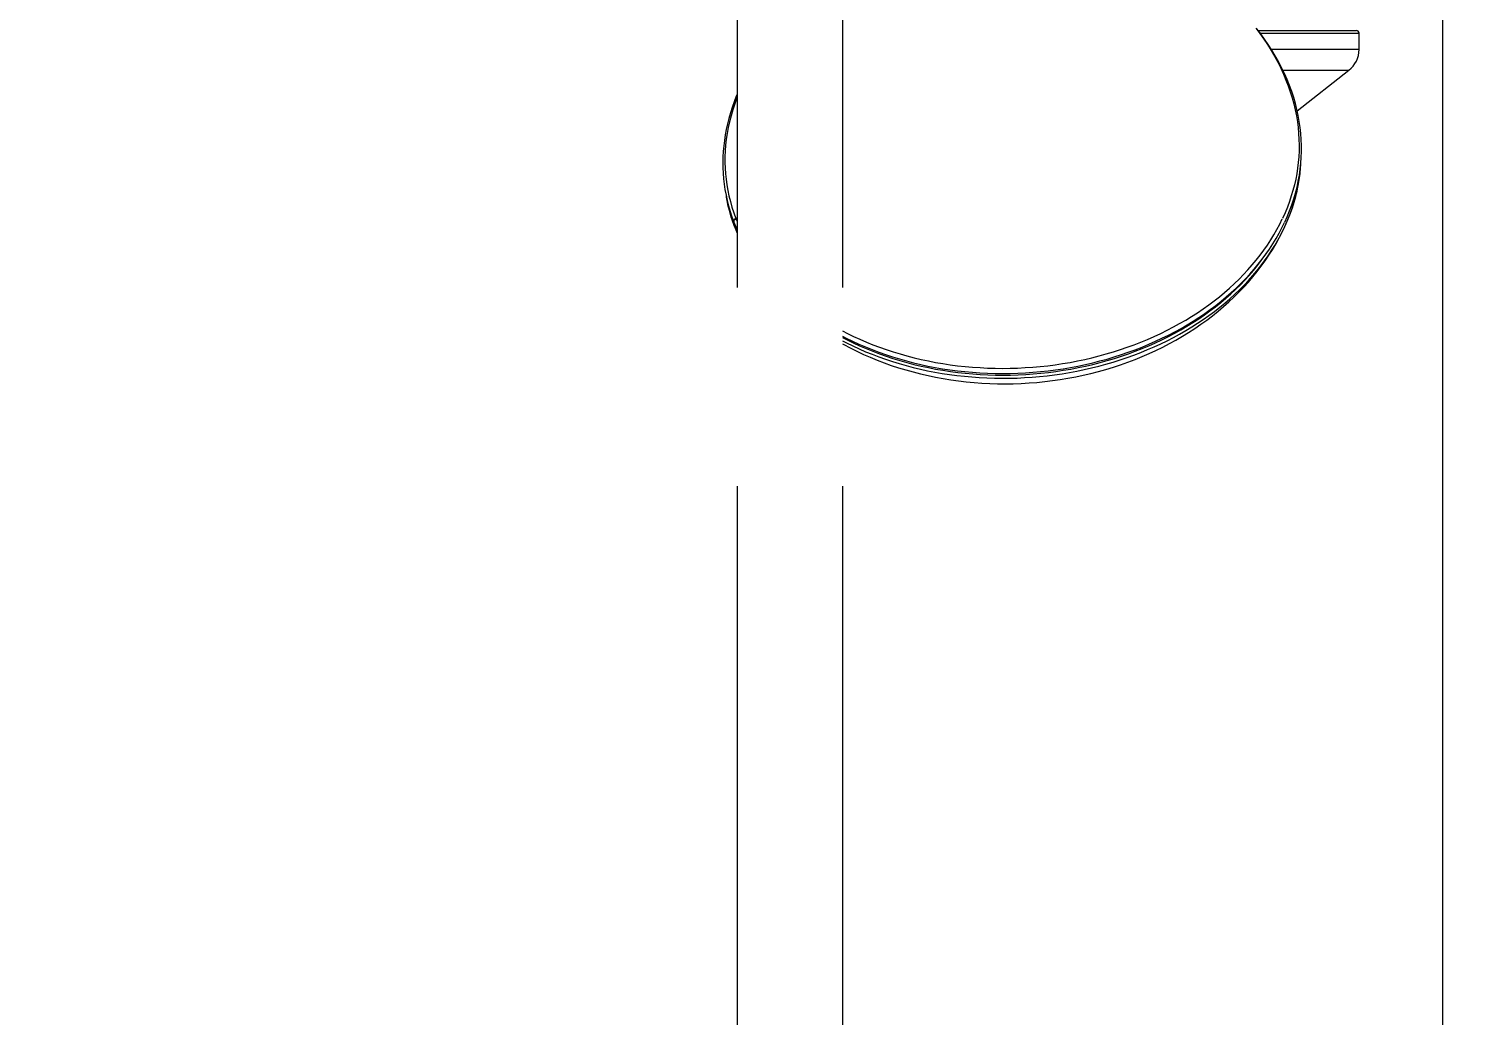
# Model space of a CAD drawing. Header units: millimetres. Extents: x 2925 to 3308, y 7144 to 7335.
# Drawn here: x 2954.44 to 2960.98, y 7311.03 to 7315.5 of the extents above; entities that cross this region are included whole.
import ezdxf

# ---------------------------------------------------------------- set-up
doc = ezdxf.new("R2010")
doc.units = ezdxf.units.MM
doc.header["$LTSCALE"] = 0.3
doc.linetypes.add('ACAD_ISO02W100', pattern=[15, 12, -3])
for name, color, linetype in [('floorhatch', 7, 'Continuous'), ('furniture', 6, 'Continuous'), ('wall', 50, 'Continuous'), ('wallhatch', 7, 'Continuous')]:
    doc.layers.add(name, color=color, linetype=linetype)

msp = doc.modelspace()

# ---------------------------------------------------------------- hatches: boundary and pattern name
at = {"layer": 'floorhatch'}
h = msp.add_hatch(dxfattribs=at)
h.set_pattern_fill('ANSI37', color=9, scale=4, angle=45)
h.set_pattern_definition([(90, (2948.135, 7318.7), (-12.7, 0), []), (180, (2948.135, 7318.7), (-9e-16, -12.7), [])])
h.paths.add_polyline_path([(2948.1347, 7319.547), (2991.1347, 7319.547), (2991.1347, 7278.547), (2948.1347, 7278.547)])
h.paths.add_polyline_path([(2949.8383, 7293.3891), (2949.8442, 7293.1132), (2949.862, 7292.8382), (2949.8916, 7292.5654), (2949.9328, 7292.2956), (2949.9856, 7292.0299), (2950.0497, 7291.7694), (2950.1249, 7291.5148), (2950.2109, 7291.2673), (2950.3074, 7291.0278), (2950.414, 7290.7971), (2950.5303, 7290.576), (2950.6559, 7290.3656), (2950.7903, 7290.1664), (2950.9331, 7289.9793), (2951.0836, 7289.805), (2951.2413, 7289.6441), (2951.4056, 7289.4972), (2951.576, 7289.3649), (2951.7517, 7289.2477), (2951.9322, 7289.1459), (2952.1166, 7289.0601), (2952.3044, 7288.9904), (2952.4949, 7288.9373), (2952.6873, 7288.9008), (2952.8809, 7288.8811), (2953.075, 7288.8783), (2953.2688, 7288.8923), (2953.4617, 7288.9232), (2953.6529, 7288.9709), (2953.8417, 7289.035), (2954.0274, 7289.1155), (2954.2092, 7289.212), (2954.3866, 7289.3241), (2954.5588, 7289.4515), (2954.7252, 7289.5936), (2954.8852, 7289.7498), (2955.0382, 7289.9198), (2955.1836, 7290.1027), (2955.3208, 7290.2979), (2955.4494, 7290.5047), (2955.5689, 7290.7223), (2955.6788, 7290.9499), (2955.7787, 7291.1866), (2955.8682, 7291.4315), (2955.947, 7291.6838), (2956.0148, 7291.9425), (2956.0714, 7292.2066), (2956.1165, 7292.4751), (2956.15, 7292.747), (2956.1718, 7293.0214), (2956.1817, 7293.2971), (2956.1797, 7293.5732), (2956.1658, 7293.8485), (2956.1402, 7294.1222), (2956.1028, 7294.3931), (2956.0538, 7294.6603), (2955.9935, 7294.9227), (2955.9219, 7295.1793), (2955.8395, 7295.4292), (2955.7465, 7295.6716), (2955.6432, 7295.9053), (2955.5301, 7296.1297), (2955.4075, 7296.3437), (2955.276, 7296.5468), (2955.136, 7296.738), (2954.988, 7296.9166), (2954.8326, 7297.0821), (2954.6704, 7297.2337), (2954.502, 7297.3709), (2954.328, 7297.4932), (2954.1491, 7297.6002), (2953.9658, 7297.6914), (2953.7791, 7297.7664), (2953.5894, 7297.8251), (2953.3976, 7297.8672), (2953.2043, 7297.8925), (2953.0103, 7297.9009), (2952.8258, 7297.8933), (2952.642, 7297.8704), (2952.4595, 7297.8324), (2952.2788, 7297.7793), (2952.1005, 7297.7114), (2951.9254, 7297.6288), (2951.7539, 7297.5319), (2951.5867, 7297.421), (2951.4243, 7297.2965), (2951.2672, 7297.1587), (2951.1161, 7297.0082), (2950.9713, 7296.8454), (2950.8335, 7296.6709), (2950.703, 7296.4853), (2950.5804, 7296.2893), (2950.4659, 7296.0834), (2950.3601, 7295.8684), (2950.2632, 7295.645), (2950.1756, 7295.414), (2950.0977, 7295.1762), (2950.0295, 7294.9322), (2949.9715, 7294.6831), (2949.9238, 7294.4296), (2949.8864, 7294.1726), (2949.8597, 7293.9129), (2949.8436, 7293.6515)], flags=0)
at = {"layer": 'wallhatch', "linetype": 'Continuous'}
h = msp.add_hatch(color=8, dxfattribs=at)
h.dxf.hatch_style = 1
h.paths.add_polyline_path([(2960.1347, 7278.547), (2960.1347, 7276.547), (2946.1347, 7276.547), (2946.1347, 7321.547), (3010.1347, 7321.547), (3010.1347, 7319.547), (2993.1347, 7319.547), (2993.1113, 7311.5471), (2991.1347, 7311.5529), (2991.1347, 7319.547), (2948.1347, 7319.547), (2948.1347, 7278.547)])
h.paths.add_polyline_path([(2951.1347, 7201.547), (2951.1347, 7199.547), (2948.1347, 7199.547), (2948.1347, 7158.547), (2951.1347, 7158.547), (2951.1569, 7156.5473), (2946.1354, 7156.4917), (2946.1347, 7201.547)])
h.paths.add_polyline_path([(2989.1347, 7215.547), (2991.1347, 7215.547), (2991.1347, 7201.547), (3005.1347, 7201.547), (3005.1347, 7199.547), (2991.1347, 7199.547), (2991.1347, 7196.547), (2989.1347, 7196.547), (2989.1347, 7199.547), (2979.1347, 7199.547), (2979.1347, 7201.547), (2989.1347, 7201.547)])
h.paths.add_polyline_path([(3070.1347, 7276.547), (3070.1347, 7278.547), (2993.1347, 7278.547), (2993.1347, 7286.547), (2991.1347, 7286.547), (2991.1347, 7278.547), (2980.1347, 7278.547), (2980.1347, 7276.547), (2989.1347, 7276.547), (2989.1347, 7260.547), (2991.1347, 7260.547), (2991.1347, 7276.547), (3066.1347, 7276.547), (3066.1347, 7260.547), (3068.1347, 7260.547), (3068.1347, 7276.547)])
edge = h.paths.add_edge_path()
edge.add_line((2991.1347, 7161.5469), (2989.1347, 7161.547))
edge.add_line((2989.1347, 7161.547), (2989.1347, 7158.5469))
edge.add_line((2989.1347, 7158.5469), (2988.1347, 7158.5469))
edge.add_line((2988.1347, 7158.5469), (2988.1347, 7156.547))
edge.add_line((2988.1347, 7156.547), (3111.1347, 7156.547))
edge.add_line((3111.1347, 7156.547), (3111.1347, 7321.547))
edge.add_line((3111.1347, 7321.547), (3081.1347, 7321.547))
edge.add_line((3081.1347, 7321.547), (3081.1347, 7319.547))
edge.add_line((3081.1347, 7319.547), (3109.1347, 7319.547))
edge.add_line((3109.1347, 7319.547), (3109.1347, 7201.547))
edge.add_line((3109.1347, 7201.547), (3106.1347, 7201.547))
edge.add_line((3106.1347, 7201.547), (3106.1347, 7199.547))
edge.add_line((3106.1347, 7199.547), (3109.1347, 7199.547))
edge.add_line((3109.1347, 7199.547), (3109.1347, 7158.547))
edge.add_line((3109.1347, 7158.547), (3068.1347, 7158.547))
edge.add_line((3068.1347, 7158.547), (3068.1347, 7160.547))
edge.add_line((3068.1347, 7160.547), (3066.1347, 7160.547))
edge.add_line((3066.1347, 7160.547), (3066.1347, 7158.547))
edge.add_line((3066.1347, 7158.547), (2991.1347, 7158.547))
edge.add_line((2991.1347, 7158.547), (2991.1349, 7161.5469))
at = {"layer": 'wallhatch'}
h = msp.add_hatch(color=8, dxfattribs=at)
h.dxf.hatch_style = 1
h.paths.add_polyline_path([(2968.1347, 7319.547), (2969.1347, 7319.547), (2969.1347, 7298.547), (2948.1347, 7298.547), (2948.1347, 7299.547), (2968.1347, 7299.547)], flags=17)
h.paths.add_polyline_path([(2968.1347, 7319.547), (2969.1347, 7319.547), (2969.1347, 7298.547), (2948.1347, 7298.547), (2948.1347, 7299.547), (2968.1347, 7299.547)], flags=17)
edge = h.paths.add_edge_path(flags=0)
edge.add_line((2969.1347, 7298.547), (2969.1347, 7319.547))

# ---------------------------------------------------------------- linework, layer by layer
at = {"color": 8, "linetype": 'Continuous'}
msp.add_line((2960.4637, 7315.4019), (2960.4637, 7315.4759), dxfattribs=at)
for centre, radius, start, end in [((2960.4517, 7315.4759), 0.0119, 0, 90), ((2960.3444, 7315.4019), 0.1192, 308, 0)]:
    msp.add_arc(centre, radius, start, end, dxfattribs=at)
at = {"layer": 'furniture', "color": 6, "linetype": 'ACAD_ISO02W100'}
for p, q in [((2957.6494, 7317.9252), (2957.6494, 7308.3853)), ((2958.1264, 7317.9252), (2958.1264, 7308.3853)), ((2960.0077, 7315.4878), (2960.4517, 7315.4878)), ((2960.0169, 7315.4759), (2960.4637, 7315.4759)), ((2960.4637, 7315.4019), (2960.0678, 7315.4019)), ((2960.1195, 7315.308), (2960.4178, 7315.308)), ((2960.1838, 7315.1251), (2960.4178, 7315.308)), ((2960.1436, 7314.6362), (2960.1533, 7314.6611)), ((2960.1533, 7314.6611), (2960.162, 7314.686)), ((2957.6352, 7314.6202), (2957.6345, 7314.6219)), ((2957.6494, 7314.6393), (2957.6436, 7314.6376)), ((2957.6443, 7314.6359), (2957.6436, 7314.6376)), ((2957.6443, 7314.6359), (2957.6494, 7314.6232)), ((2960.1235, 7314.5907), (2960.1332, 7314.6116)), ((2960.1332, 7314.6116), (2960.1436, 7314.6362)), ((2958.2602, 7314.0436), (2958.2905, 7314.0321)), ((2958.2941, 7314.0545), (2958.3245, 7314.0437)), ((2959.4197, 7314.0318), (2959.451, 7314.0432)), ((2959.451, 7314.0432), (2959.4819, 7314.0553))]:
    msp.add_line(p, q, dxfattribs=at)
for points in [[(2959.9967, 7315.498), (2960.0149, 7315.474), (2960.0325, 7315.4494), (2960.0493, 7315.4241), (2960.0656, 7315.3981), (2960.0812, 7315.3714), (2960.0957, 7315.3446), (2960.1091, 7315.3179), (2960.1215, 7315.291), (2960.1329, 7315.264), (2960.1433, 7315.237), (2960.1526, 7315.21), (2960.161, 7315.183), (2960.1684, 7315.1559), (2960.1748, 7315.1289), (2960.1802, 7315.102), (2960.1846, 7315.0752), (2960.188, 7315.0485), (2960.1905, 7315.022), (2960.192, 7314.9955), (2960.1926, 7314.9692), (2960.1923, 7314.943), (2960.1911, 7314.917), (2960.1889, 7314.8911), (2960.1859, 7314.8654), (2960.1819, 7314.8399), (2960.1771, 7314.8146), (2960.1714, 7314.7893), (2960.1648, 7314.7642), (2960.1573, 7314.7392), (2960.1489, 7314.7141), (2960.1394, 7314.6887), (2960.1289, 7314.6632), (2960.1174, 7314.6376)], [(2960.1273, 7314.6206), (2960.1384, 7314.6452), (2960.1494, 7314.6719), (2960.1594, 7314.6987), (2960.1683, 7314.7256), (2960.1762, 7314.7524), (2960.1831, 7314.7793), (2960.189, 7314.8062), (2960.1938, 7314.8331), (2960.1977, 7314.86), (2960.2005, 7314.8869), (2960.2024, 7314.9139), (2960.2033, 7314.9408), (2960.2033, 7314.9678), (2960.2023, 7314.9948), (2960.2003, 7315.0219), (2960.1974, 7315.0489), (2960.1934, 7315.076), (2960.1886, 7315.1031), (2960.1827, 7315.1303), (2960.1759, 7315.1575), (2960.168, 7315.1847), (2960.1591, 7315.212), (2960.1492, 7315.2393), (2960.1383, 7315.2665), (2960.1264, 7315.2936), (2960.1135, 7315.3206), (2960.0996, 7315.3473), (2960.0849, 7315.3736), (2960.0694, 7315.3995), (2960.0532, 7315.4248), (2960.0363, 7315.4495), (2960.0187, 7315.4735), (2960.0019, 7315.4953)], [(2957.6494, 7315.2001), (2957.6454, 7315.1907), (2957.6357, 7315.1654), (2957.6269, 7315.1402), (2957.6189, 7315.1151), (2957.6118, 7315.09), (2957.6056, 7315.065), (2957.6001, 7315.0401), (2957.5955, 7315.0152), (2957.5917, 7314.9903), (2957.5888, 7314.9655), (2957.5866, 7314.9407), (2957.5853, 7314.9159), (2957.5848, 7314.8912), (2957.5851, 7314.8665), (2957.5862, 7314.8418), (2957.5882, 7314.8171), (2957.591, 7314.7925), (2957.5947, 7314.7678), (2957.5993, 7314.7431), (2957.6047, 7314.7185), (2957.611, 7314.6938), (2957.6182, 7314.6691), (2957.6263, 7314.6445), (2957.6345, 7314.622)], [(2957.6494, 7315.1857), (2957.6483, 7315.183), (2957.6385, 7315.1559), (2957.6297, 7315.1289), (2957.622, 7315.102), (2957.6152, 7315.0752), (2957.6094, 7315.0485), (2957.6045, 7315.022), (2957.6007, 7314.9955), (2957.5977, 7314.9692), (2957.5957, 7314.943), (2957.5947, 7314.917), (2957.5945, 7314.8911), (2957.5953, 7314.8654), (2957.597, 7314.8399), (2957.5995, 7314.8146), (2957.603, 7314.7893), (2957.6074, 7314.7642), (2957.6126, 7314.7392), (2957.6189, 7314.7141), (2957.6262, 7314.6888), (2957.6345, 7314.6633), (2957.6436, 7314.6376)], [(2960.1312, 7314.6073), (2960.1421, 7314.6325), (2960.1521, 7314.6579), (2960.1612, 7314.6835), (2960.1694, 7314.7093), (2960.1767, 7314.7352), (2960.1831, 7314.7612), (2960.1885, 7314.7873), (2960.193, 7314.8134), (2960.1966, 7314.8397), (2960.1992, 7314.8659), (2960.201, 7314.8922), (2960.201, 7314.8933)], [(2960.162, 7314.686), (2960.1699, 7314.7111), (2960.177, 7314.7364), (2960.1831, 7314.7617), (2960.1884, 7314.7872), (2960.1927, 7314.8127), (2960.1962, 7314.8383), (2960.1988, 7314.8639), (2960.2001, 7314.8824)], [(2957.5998, 7314.7406), (2957.6006, 7314.7355), (2957.6056, 7314.7096), (2957.6116, 7314.6839), (2957.6184, 7314.6583), (2957.6262, 7314.6328)], [(2957.6311, 7314.6184), (2957.6231, 7314.6432), (2957.6159, 7314.6681), (2957.6095, 7314.6931), (2957.6041, 7314.7183), (2957.6013, 7314.7341)], [(2957.6262, 7314.6328), (2957.6349, 7314.6076), (2957.6445, 7314.5826), (2957.6494, 7314.5709)], [(2957.6311, 7314.6184), (2957.6401, 7314.5939), (2957.6494, 7314.5708)], [(2957.6436, 7314.6376), (2957.6425, 7314.6369), (2957.6414, 7314.6362), (2957.6403, 7314.6354), (2957.6393, 7314.6346), (2957.6384, 7314.6337), (2957.6376, 7314.6329), (2957.6368, 7314.6319), (2957.6362, 7314.631), (2957.6356, 7314.6301), (2957.6351, 7314.6291), (2957.6347, 7314.6282), (2957.6344, 7314.6272), (2957.6342, 7314.6262), (2957.634, 7314.6253), (2957.634, 7314.6244), (2957.6341, 7314.6235)], [(2957.6341, 7314.6235), (2957.6343, 7314.6226), (2957.6345, 7314.622)], [(2957.6347, 7314.623), (2957.6347, 7314.6239), (2957.6349, 7314.6247)], [(2957.6352, 7314.6202), (2957.6351, 7314.6204), (2957.6349, 7314.6212), (2957.6347, 7314.6221), (2957.6347, 7314.623)], [(2957.6349, 7314.6247), (2957.6351, 7314.6256), (2957.6354, 7314.6265), (2957.6358, 7314.6275), (2957.6363, 7314.6284), (2957.6368, 7314.6293), (2957.6375, 7314.6302), (2957.6382, 7314.6311), (2957.6391, 7314.632), (2957.64, 7314.6328), (2957.6409, 7314.6337), (2957.642, 7314.6344), (2957.6431, 7314.6352), (2957.6443, 7314.6359)], [(2957.6359, 7314.6188), (2957.6355, 7314.6195), (2957.6352, 7314.6202)], [(2957.6352, 7314.6202), (2957.645, 7314.5957), (2957.6494, 7314.5858)], [(2959.4769, 7314.0777), (2959.5072, 7314.0902), (2959.5371, 7314.1034), (2959.5665, 7314.1171), (2959.5954, 7314.1313), (2959.6239, 7314.1461), (2959.6518, 7314.1615), (2959.6792, 7314.1773), (2959.7061, 7314.1937), (2959.7325, 7314.2106), (2959.7582, 7314.2281), (2959.7834, 7314.246), (2959.808, 7314.2644), (2959.8319, 7314.2832), (2959.8552, 7314.3025), (2959.8778, 7314.3222), (2959.8997, 7314.3424), (2959.9209, 7314.3629), (2959.9414, 7314.3839), (2959.9612, 7314.4052), (2959.9802, 7314.4268), (2959.9985, 7314.4488), (2960.016, 7314.4712), (2960.0328, 7314.4939), (2960.0488, 7314.5169), (2960.064, 7314.5402), (2960.0784, 7314.5638), (2960.0919, 7314.5876), (2960.1047, 7314.6116), (2960.1166, 7314.6359)], [(2959.4819, 7314.0553), (2959.5124, 7314.0679), (2959.5425, 7314.0812), (2959.5721, 7314.095), (2959.6013, 7314.1094), (2959.63, 7314.1243), (2959.6581, 7314.1398), (2959.6858, 7314.1559), (2959.7128, 7314.1724), (2959.7394, 7314.1895), (2959.7653, 7314.2071), (2959.7907, 7314.2252), (2959.8154, 7314.2437), (2959.8395, 7314.2627), (2959.8629, 7314.2822), (2959.8857, 7314.3021), (2959.9078, 7314.3225), (2959.9292, 7314.3433), (2959.9499, 7314.3644), (2959.9698, 7314.3859), (2959.989, 7314.4078), (2960.0075, 7314.4301), (2960.0251, 7314.4527), (2960.042, 7314.4756), (2960.0582, 7314.4988), (2960.0735, 7314.5223), (2960.088, 7314.5461), (2960.1017, 7314.5701), (2960.1145, 7314.5944), (2960.1265, 7314.6189)], [(2958.1264, 7314.0699), (2958.1321, 7314.0667), (2958.1613, 7314.0513), (2958.191, 7314.0365), (2958.2213, 7314.0223), (2958.2521, 7314.0089), (2958.2833, 7313.996), (2958.315, 7313.9839), (2958.3471, 7313.9725), (2958.3796, 7313.9618), (2958.4125, 7313.9518), (2958.4458, 7313.9425), (2958.4794, 7313.9339), (2958.5133, 7313.9261), (2958.5475, 7313.919), (2958.5819, 7313.9126), (2958.6166, 7313.907), (2958.6514, 7313.9021), (2958.6865, 7313.8981), (2958.7217, 7313.8947), (2958.757, 7313.8921), (2958.7925, 7313.8903), (2958.828, 7313.8893), (2958.8636, 7313.889), (2958.8991, 7313.8895), (2958.9347, 7313.8907), (2958.9703, 7313.8927), (2959.0058, 7313.8955), (2959.0412, 7313.899), (2959.0765, 7313.9033), (2959.1116, 7313.9084), (2959.1467, 7313.9142), (2959.1815, 7313.9207), (2959.2161, 7313.928), (2959.2504, 7313.9361), (2959.2846, 7313.9448), (2959.3184, 7313.9543), (2959.3519, 7313.9645), (2959.385, 7313.9754), (2959.4178, 7313.987), (2959.4502, 7313.9993), (2959.4822, 7314.0123), (2959.5138, 7314.026), (2959.5449, 7314.0403), (2959.5755, 7314.0553), (2959.6056, 7314.0709), (2959.6352, 7314.0872), (2959.6643, 7314.104), (2959.6927, 7314.1215), (2959.7206, 7314.1396), (2959.7479, 7314.1582), (2959.7745, 7314.1774), (2959.8005, 7314.1971), (2959.8258, 7314.2174), (2959.8505, 7314.2382), (2959.8744, 7314.2595), (2959.8976, 7314.2812), (2959.9201, 7314.3035), (2959.9418, 7314.3262), (2959.9628, 7314.3493), (2959.9829, 7314.3728), (2960.0023, 7314.3967), (2960.0209, 7314.421), (2960.0387, 7314.4456), (2960.0556, 7314.4705), (2960.0718, 7314.4958), (2960.087, 7314.5214), (2960.1015, 7314.5472), (2960.115, 7314.5733), (2960.1235, 7314.5907)], [(2958.1264, 7314.0835), (2958.1449, 7314.074), (2958.1731, 7314.0602), (2958.2018, 7314.047), (2958.231, 7314.0344), (2958.2607, 7314.0224), (2958.2907, 7314.011), (2958.3212, 7314.0002), (2958.3521, 7313.99), (2958.3834, 7313.9804), (2958.415, 7313.9714), (2958.4469, 7313.9631), (2958.4792, 7313.9554), (2958.5117, 7313.9484), (2958.5445, 7313.942), (2958.5775, 7313.9362), (2958.6108, 7313.9311), (2958.6443, 7313.9267), (2958.6779, 7313.9229), (2958.7116, 7313.9198), (2958.7455, 7313.9174), (2958.7796, 7313.9156), (2958.8136, 7313.9145), (2958.8478, 7313.9141), (2958.8819, 7313.9143), (2958.9161, 7313.9152), (2958.9503, 7313.9168), (2958.9844, 7313.9191), (2959.0185, 7313.922), (2959.0525, 7313.9256), (2959.0863, 7313.9298), (2959.1201, 7313.9347), (2959.1537, 7313.9403), (2959.1871, 7313.9465), (2959.2203, 7313.9534), (2959.2533, 7313.9609), (2959.2861, 7313.969), (2959.3185, 7313.9778), (2959.3507, 7313.9872), (2959.3826, 7313.9973), (2959.4142, 7314.0079), (2959.4453, 7314.0192), (2959.4762, 7314.031), (2959.5066, 7314.0435), (2959.5366, 7314.0565), (2959.5661, 7314.0701), (2959.5952, 7314.0842), (2959.6238, 7314.099), (2959.652, 7314.1142), (2959.6796, 7314.13), (2959.7066, 7314.1463), (2959.7331, 7314.1631), (2959.7591, 7314.1805), (2959.7844, 7314.1983), (2959.8092, 7314.2166), (2959.8333, 7314.2353), (2959.8567, 7314.2546), (2959.8795, 7314.2742), (2959.9017, 7314.2943), (2959.9231, 7314.3147), (2959.9439, 7314.3356), (2959.9639, 7314.3569), (2959.9832, 7314.3785), (2960.0017, 7314.4005), (2960.0195, 7314.4228), (2960.0365, 7314.4454), (2960.0528, 7314.4684), (2960.0682, 7314.4916), (2960.0828, 7314.5151), (2960.0967, 7314.5389), (2960.1097, 7314.5629)], [(2960.1097, 7314.5629), (2960.1218, 7314.5871), (2960.1235, 7314.5907)], [(2959.0237, 7313.937), (2959.0578, 7313.9407), (2959.0918, 7313.9451), (2959.1256, 7313.9502), (2959.1593, 7313.9559), (2959.1928, 7313.9623), (2959.2261, 7313.9693), (2959.2591, 7313.977), (2959.2919, 7313.9854), (2959.3245, 7313.9944), (2959.3567, 7314.004), (2959.3886, 7314.0143), (2959.4201, 7314.0252), (2959.4513, 7314.0366), (2959.4821, 7314.0487), (2959.5125, 7314.0614), (2959.5425, 7314.0747), (2959.572, 7314.0885), (2959.601, 7314.103), (2959.6295, 7314.118), (2959.6575, 7314.1335), (2959.685, 7314.1496), (2959.712, 7314.1661), (2959.7383, 7314.1832), (2959.7641, 7314.2009), (2959.7893, 7314.219), (2959.8138, 7314.2375), (2959.8377, 7314.2566), (2959.861, 7314.2761), (2959.8835, 7314.296), (2959.9054, 7314.3163), (2959.9266, 7314.3371), (2959.947, 7314.3582), (2959.9667, 7314.3798), (2959.9857, 7314.4017), (2960.0039, 7314.4239), (2960.0213, 7314.4465), (2960.0379, 7314.4694), (2960.0479, 7314.484)], [(2958.1264, 7314.1285), (2958.1483, 7314.1172), (2958.1765, 7314.1035), (2958.2052, 7314.0903), (2958.2344, 7314.0778), (2958.264, 7314.0658), (2958.2941, 7314.0545)], [(2958.1264, 7314.1044), (2958.1435, 7314.0955), (2958.172, 7314.0816), (2958.2009, 7314.0684), (2958.2303, 7314.0557), (2958.2602, 7314.0436)], [(2958.1264, 7314.0992), (2958.1469, 7314.0885), (2958.1752, 7314.0747), (2958.204, 7314.0614), (2958.2333, 7314.0487), (2958.263, 7314.0366)], [(2958.3245, 7314.0437), (2958.3554, 7314.0336), (2958.3866, 7314.0241), (2958.4182, 7314.0152), (2958.4501, 7314.007), (2958.4823, 7313.9993), (2958.5148, 7313.9924), (2958.5476, 7313.986), (2958.5807, 7313.9804), (2958.6139, 7313.9754), (2958.6474, 7313.971), (2958.681, 7313.9673), (2958.7147, 7313.9643), (2958.7486, 7313.962), (2958.7826, 7313.9603), (2958.8166, 7313.9593), (2958.8507, 7313.9589), (2958.8848, 7313.9593), (2958.9189, 7313.9603), (2958.953, 7313.962), (2958.9871, 7313.9643), (2959.021, 7313.9673), (2959.0549, 7313.971), (2959.0887, 7313.9754), (2959.1224, 7313.9804), (2959.1559, 7313.9861), (2959.1892, 7313.9924), (2959.2223, 7313.9993), (2959.2551, 7314.0069), (2959.2877, 7314.0152), (2959.32, 7314.0241), (2959.3521, 7314.0336), (2959.3838, 7314.0437), (2959.4152, 7314.0544), (2959.4463, 7314.0658), (2959.4769, 7314.0777)], [(2958.263, 7314.0366), (2958.2931, 7314.0251), (2958.3238, 7314.0143), (2958.3547, 7314.004), (2958.3861, 7313.9944), (2958.4178, 7313.9854), (2958.4499, 7313.977), (2958.4823, 7313.9693), (2958.5149, 7313.9623), (2958.5479, 7313.9559), (2958.581, 7313.9502), (2958.6144, 7313.9451), (2958.648, 7313.9407), (2958.6818, 7313.937), (2958.7157, 7313.9339), (2958.7497, 7313.9315), (2958.7839, 7313.9298), (2958.8181, 7313.9288), (2958.8524, 7313.9285), (2958.8867, 7313.9288), (2958.921, 7313.9298), (2958.9553, 7313.9315), (2958.9895, 7313.9339), (2959.0237, 7313.937)], [(2958.2905, 7314.0321), (2958.3212, 7314.0212), (2958.3523, 7314.011), (2958.3838, 7314.0014), (2958.4156, 7313.9924), (2958.4477, 7313.984), (2958.4802, 7313.9763), (2958.513, 7313.9693), (2958.546, 7313.9629), (2958.5792, 7313.9572), (2958.6127, 7313.9521), (2958.6464, 7313.9477), (2958.6802, 7313.944), (2958.7141, 7313.9409), (2958.7482, 7313.9386), (2958.7824, 7313.9369), (2958.8167, 7313.9358), (2958.851, 7313.9355), (2958.8853, 7313.9358), (2958.9197, 7313.9368), (2958.954, 7313.9385), (2958.9883, 7313.9409), (2959.0226, 7313.9439), (2959.0567, 7313.9476), (2959.0907, 7313.952), (2959.1246, 7313.9571), (2959.1584, 7313.9628), (2959.1919, 7313.9691), (2959.2253, 7313.9762), (2959.2584, 7313.9838), (2959.2912, 7313.9922), (2959.3238, 7314.0011), (2959.3561, 7314.0107), (2959.3881, 7314.0209), (2959.4197, 7314.0318)]]:
    msp.add_lwpolyline(points, dxfattribs=at)
at = {"layer": 'wall', "linetype": 'ACAD_ISO02W100'}
msp.add_arc((2969.1347, 7304.547), 10, 90, 180, dxfattribs=at)

doc.saveas('drawing.dxf')
